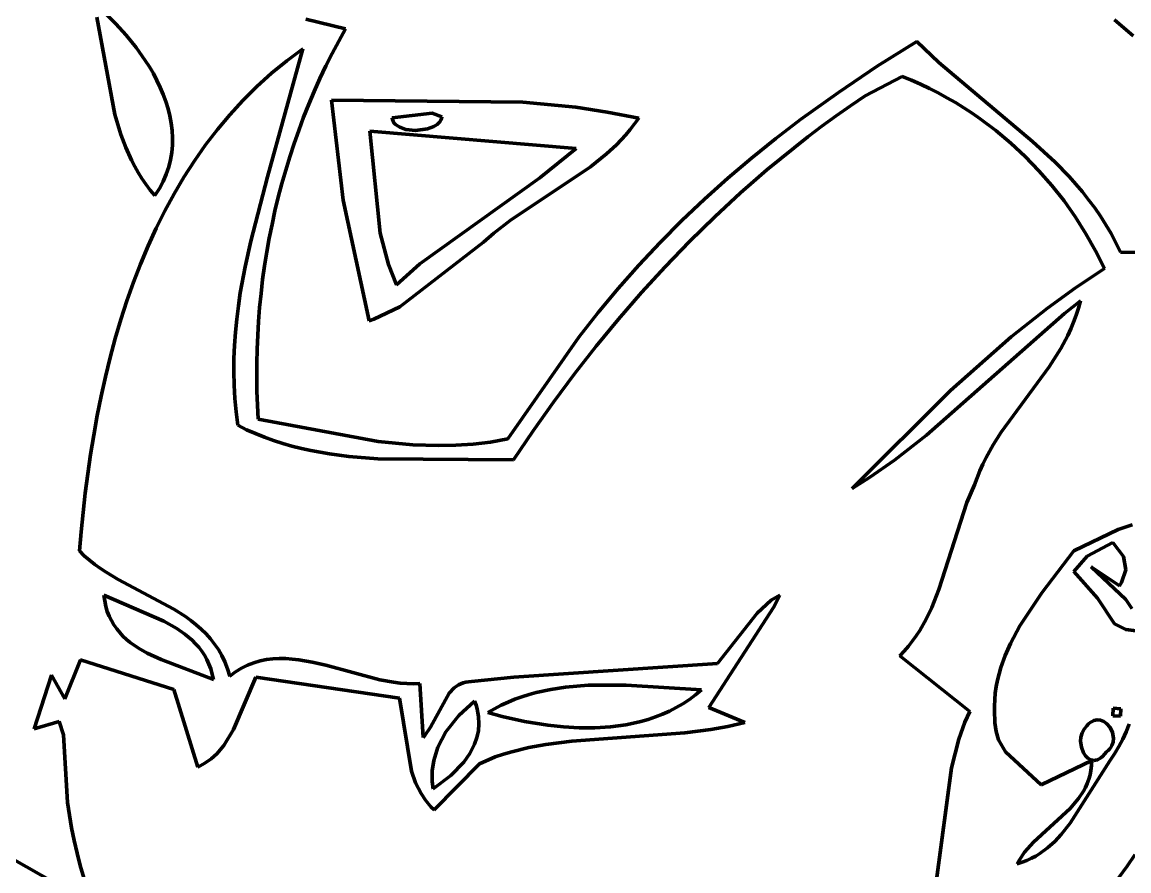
# Model space of a CAD drawing. Header units: millimetres. Extents: x 0 to 9.3, y 0 to 12.
# Drawn here: x 3.19 to 4.503, y 6.571 to 7.578 of the extents above; entities that cross this region are included whole.
import ezdxf

# ---------------------------------------------------------------- set-up
doc = ezdxf.new("R2010")
doc.units = ezdxf.units.MM
doc.layers.add('color#010101ff', color=7, linetype='CONTINUOUS', lineweight=100)
doc.layers.add('color#ffffffff', color=7, linetype='CONTINUOUS', lineweight=100)

msp = doc.modelspace()

# ---------------------------------------------------------------- linework, layer by layer
at = {"layer": 'color#010101ff'}
for p, q in [((3.3015, 7.5761), (3.2887, 7.5887)), ((3.279, 7.5841), (3.3005, 7.4687)), ((3.3139, 7.5625), (3.3015, 7.5761)), ((3.5268, 7.5818), (3.5739, 7.5702)), ((4.497, 7.5714), (4.4858, 7.5808)), ((3.3255, 7.548), (3.3139, 7.5625)), ((3.5739, 7.5702), (3.5659, 7.5556)), ((4.508, 7.5617), (4.497, 7.5714)), ((3.3363, 7.5328), (3.3255, 7.548)), ((3.4814, 7.3947), (3.5234, 7.5466)), ((3.5234, 7.5466), (3.5043, 7.5324)), ((3.5659, 7.5556), (3.5581, 7.5409)), ((4.2044, 7.5257), (4.2514, 7.5551)), ((4.2514, 7.5551), (4.2599, 7.5467)), ((4.2599, 7.5467), (4.2775, 7.5303)), ((3.5581, 7.5409), (3.5507, 7.5261)), ((3.3413, 7.525), (3.3363, 7.5328)), ((3.346, 7.517), (3.3413, 7.525)), ((3.5043, 7.5324), (3.486, 7.5174)), ((3.5507, 7.5261), (3.5436, 7.5111)), ((4.1584, 7.4948), (4.2044, 7.5257)), ((4.2775, 7.5303), (4.3887, 7.4366)), ((3.3503, 7.5089), (3.346, 7.517)), ((3.3542, 7.5007), (3.3503, 7.5089)), ((3.486, 7.5174), (3.4687, 7.5017)), ((3.5436, 7.5111), (3.5368, 7.496)), ((4.2341, 7.5135), (4.1899, 7.4906)), ((4.245, 7.5091), (4.2341, 7.5135)), ((4.2557, 7.5044), (4.245, 7.5091)), ((3.3577, 7.4924), (3.3542, 7.5007)), ((3.4687, 7.5017), (3.4522, 7.4853)), ((3.5368, 7.496), (3.5303, 7.4807)), ((4.1134, 7.4624), (4.1584, 7.4948)), ((4.2663, 7.4994), (4.2557, 7.5044)), ((4.2767, 7.4941), (4.2663, 7.4994)), ((4.287, 7.4885), (4.2767, 7.4941)), ((3.3608, 7.4839), (3.3577, 7.4924)), ((3.3635, 7.4754), (3.3608, 7.4839)), ((3.4522, 7.4853), (3.4366, 7.4683)), ((3.5303, 7.4807), (3.5242, 7.4653)), ((3.5574, 7.4854), (3.7843, 7.4831)), ((3.5709, 7.3669), (3.5574, 7.4854)), ((3.7843, 7.4831), (3.847, 7.4771)), ((4.1899, 7.4906), (4.1727, 7.4789)), ((4.2971, 7.4827), (4.287, 7.4885)), ((4.307, 7.4766), (4.2971, 7.4827)), ((3.3005, 7.4687), (3.3076, 7.4448)), ((3.3656, 7.4669), (3.3635, 7.4754)), ((3.4366, 7.4683), (3.4219, 7.4506)), ((3.6765, 7.4701), (3.6291, 7.4645)), ((3.688, 7.4656), (3.6765, 7.4701)), ((3.847, 7.4771), (3.8843, 7.4714)), ((3.8843, 7.4714), (3.9215, 7.4641)), ((4.1727, 7.4789), (4.1556, 7.4668)), ((4.3168, 7.4702), (4.307, 7.4766)), ((4.3264, 7.4635), (4.3168, 7.4702)), ((3.3672, 7.4583), (3.3656, 7.4669)), ((3.3683, 7.4496), (3.3672, 7.4583)), ((3.5242, 7.4653), (3.5184, 7.4497)), ((3.6291, 7.4645), (3.6295, 7.4624)), ((3.6295, 7.4624), (3.6302, 7.4605)), ((3.6302, 7.4605), (3.6313, 7.4588)), ((3.6313, 7.4588), (3.6326, 7.4572)), ((3.6326, 7.4572), (3.6343, 7.4558)), ((3.6343, 7.4558), (3.6382, 7.4533)), ((3.6785, 7.4543), (3.6825, 7.4568)), ((3.6825, 7.4568), (3.6856, 7.4599)), ((3.6856, 7.4599), (3.6867, 7.4617)), ((3.6867, 7.4617), (3.6875, 7.4636)), ((3.6875, 7.4636), (3.688, 7.4656)), ((3.9167, 7.4573), (3.9116, 7.4507)), ((3.9215, 7.4641), (3.9167, 7.4573)), ((4.0841, 7.4399), (4.1134, 7.4624)), ((4.1388, 7.4545), (4.1222, 7.442)), ((4.1556, 7.4668), (4.1388, 7.4545)), ((4.345, 7.4495), (4.3264, 7.4635)), ((3.3076, 7.4448), (3.3133, 7.4293)), ((3.3687, 7.441), (3.3683, 7.4496)), ((3.4219, 7.4506), (3.4079, 7.4324)), ((3.5184, 7.4497), (3.5129, 7.4341)), ((3.6026, 7.4486), (3.615, 7.3276)), ((3.8474, 7.4281), (3.6026, 7.4486)), ((3.6382, 7.4533), (3.6455, 7.4509)), ((3.6455, 7.4509), (3.6568, 7.4497)), ((3.6568, 7.4497), (3.6711, 7.4515)), ((3.6711, 7.4515), (3.6785, 7.4543)), ((3.9063, 7.4445), (3.8951, 7.4327)), ((3.9116, 7.4507), (3.9063, 7.4445)), ((4.1222, 7.442), (4.1058, 7.4291)), ((4.3628, 7.4345), (4.345, 7.4495)), ((3.3133, 7.4293), (3.3201, 7.4142)), ((3.3678, 7.4236), (3.3686, 7.4323)), ((3.3686, 7.4323), (3.3687, 7.441)), ((3.4079, 7.4324), (3.3947, 7.4136)), ((3.5129, 7.4341), (3.5077, 7.4183)), ((3.8042, 7.3934), (3.8474, 7.4281)), ((3.8951, 7.4327), (3.8832, 7.4217)), ((4.0553, 7.4167), (4.0841, 7.4399)), ((4.1058, 7.4291), (4.0896, 7.4161)), ((4.3799, 7.4186), (4.3628, 7.4345)), ((4.3887, 7.4366), (4.4152, 7.412)), ((3.3642, 7.4063), (3.3663, 7.4149)), ((3.3663, 7.4149), (3.3678, 7.4236)), ((3.5077, 7.4183), (3.5029, 7.4024)), ((3.8832, 7.4217), (3.8642, 7.4065)), ((4.0272, 7.3928), (4.0553, 7.4167)), ((4.0896, 7.4161), (4.0736, 7.4027)), ((4.3961, 7.4018), (4.3799, 7.4186)), ((3.3201, 7.4142), (3.3239, 7.4069)), ((3.3239, 7.4069), (3.328, 7.3997)), ((3.3613, 7.3977), (3.3642, 7.4063)), ((3.3947, 7.4136), (3.3823, 7.3943)), ((3.5029, 7.4024), (3.4983, 7.3865)), ((3.8642, 7.4065), (3.769, 7.3428)), ((4.0736, 7.4027), (4.0578, 7.3892)), ((4.4115, 7.3842), (4.3961, 7.4018)), ((4.4152, 7.412), (4.4319, 7.3948)), ((3.328, 7.3997), (3.3324, 7.3926)), ((3.3324, 7.3926), (3.3372, 7.3857)), ((3.3531, 7.3807), (3.3576, 7.3892)), ((3.3576, 7.3892), (3.3613, 7.3977)), ((3.3823, 7.3943), (3.3706, 7.3745)), ((3.4614, 7.3183), (3.4814, 7.3947)), ((3.6621, 7.2912), (3.8042, 7.3934)), ((3.9997, 7.3681), (4.0272, 7.3928)), ((4.0578, 7.3892), (4.0422, 7.3754)), ((4.4319, 7.3948), (4.4399, 7.3859)), ((3.3372, 7.3857), (3.3423, 7.3789)), ((3.3423, 7.3789), (3.3478, 7.3723)), ((3.3478, 7.3723), (3.3531, 7.3807)), ((3.4983, 7.3865), (3.4941, 7.3704)), ((4.4259, 7.3659), (4.4115, 7.3842)), ((4.4399, 7.3859), (4.4477, 7.3768)), ((4.4477, 7.3768), (4.4551, 7.3674)), ((3.3706, 7.3745), (3.3596, 7.3543)), ((3.4941, 7.3704), (3.4902, 7.3543)), ((3.6019, 7.2236), (3.5709, 7.3669)), ((3.9728, 7.3427), (3.9997, 7.3681)), ((4.0422, 7.3754), (4.0117, 7.3471)), ((4.4394, 7.3468), (4.4259, 7.3659)), ((4.4551, 7.3674), (4.4623, 7.3578)), ((3.3596, 7.3543), (3.3493, 7.3336)), ((3.4902, 7.3543), (3.4867, 7.3381)), ((4.4623, 7.3578), (4.4691, 7.3479)), ((3.4867, 7.3381), (3.4834, 7.3218)), ((3.769, 7.3428), (3.7496, 7.3279)), ((3.9468, 7.3166), (3.9728, 7.3427)), ((4.0117, 7.3471), (3.9819, 7.3179)), ((4.4519, 7.327), (4.4394, 7.3468)), ((4.4691, 7.3479), (4.4756, 7.3377)), ((4.4756, 7.3377), (4.4817, 7.3272)), ((3.3493, 7.3336), (3.3397, 7.3125)), ((3.615, 7.3276), (3.625, 7.2906)), ((3.7496, 7.3279), (3.7373, 7.3171)), ((4.4634, 7.3067), (4.4519, 7.327)), ((4.4817, 7.3272), (4.4874, 7.3163)), ((3.3397, 7.3125), (3.3307, 7.2911)), ((3.4547, 7.2876), (3.4614, 7.3183)), ((3.4834, 7.3218), (3.4805, 7.3055)), ((3.7373, 7.3171), (3.6384, 7.2402)), ((3.9215, 7.2897), (3.9468, 7.3166)), ((3.9819, 7.3179), (3.953, 7.2879)), ((4.4874, 7.3163), (4.4927, 7.3051)), ((3.4805, 7.3055), (3.4779, 7.2891)), ((4.4739, 7.2857), (4.4634, 7.3067)), ((4.4927, 7.3051), (4.5438, 7.3045)), ((3.3307, 7.2911), (3.3224, 7.2694)), ((3.4491, 7.2568), (3.4547, 7.2876)), ((3.4779, 7.2891), (3.4756, 7.2726)), ((3.625, 7.2906), (3.6345, 7.2666)), ((3.6345, 7.2666), (3.6621, 7.2912)), ((3.897, 7.2621), (3.9215, 7.2897)), ((3.953, 7.2879), (3.9249, 7.2572)), ((4.4395, 7.263), (4.4739, 7.2857)), ((3.4756, 7.2726), (3.4737, 7.2561)), ((3.3224, 7.2694), (3.3147, 7.2474)), ((3.8733, 7.2337), (3.897, 7.2621)), ((4.4062, 7.2389), (4.4395, 7.263)), ((3.3147, 7.2474), (3.3075, 7.2251)), ((3.4468, 7.2413), (3.4491, 7.2568)), ((3.4737, 7.2561), (3.472, 7.2396)), ((3.9249, 7.2572), (3.8976, 7.2257)), ((4.4453, 7.2474), (4.4265, 7.2323)), ((4.4431, 7.2388), (4.4453, 7.2474)), ((3.4449, 7.2257), (3.4468, 7.2413)), ((3.472, 7.2396), (3.4707, 7.223)), ((3.6384, 7.2402), (3.6073, 7.2256)), ((3.8505, 7.2045), (3.8733, 7.2337)), ((4.4265, 7.2323), (4.263, 7.0882)), ((4.3632, 7.2048), (4.4062, 7.2389)), ((4.4404, 7.2304), (4.4431, 7.2388)), ((3.3075, 7.2251), (3.3009, 7.2027)), ((3.4434, 7.2102), (3.4449, 7.2257)), ((3.4707, 7.223), (3.4697, 7.2065)), ((3.6073, 7.2256), (3.6019, 7.2236)), ((3.8976, 7.2257), (3.8711, 7.1935)), ((4.4339, 7.2141), (4.4373, 7.2222)), ((4.4373, 7.2222), (4.4404, 7.2304)), ((3.4423, 7.1946), (3.4434, 7.2102)), ((3.4697, 7.2065), (3.469, 7.1899)), ((4.4221, 7.191), (4.4303, 7.2063)), ((4.4303, 7.2063), (4.4339, 7.2141)), ((3.3009, 7.2027), (3.2948, 7.18)), ((3.4416, 7.1789), (3.4423, 7.1946)), ((3.7663, 7.0835), (3.8505, 7.2045)), ((3.8711, 7.1935), (3.8454, 7.1607)), ((4.2912, 7.141), (4.3632, 7.2048)), ((3.2948, 7.18), (3.2892, 7.1572)), ((3.4414, 7.1632), (3.4416, 7.1789)), ((3.469, 7.1899), (3.4687, 7.1733)), ((4.4081, 7.169), (4.4221, 7.191)), ((3.4687, 7.1733), (3.4686, 7.1567)), ((4.3514, 7.0914), (4.4081, 7.169)), ((3.2892, 7.1572), (3.2841, 7.1343)), ((3.4418, 7.1474), (3.4414, 7.1632)), ((3.4686, 7.1567), (3.4689, 7.1401)), ((3.8454, 7.1607), (3.8204, 7.1273)), ((3.4426, 7.1316), (3.4418, 7.1474)), ((3.4689, 7.1401), (3.4695, 7.1235)), ((4.1746, 7.0246), (4.2912, 7.141)), ((3.2841, 7.1343), (3.2795, 7.1112)), ((3.4441, 7.1157), (3.4426, 7.1316)), ((3.8204, 7.1273), (3.7963, 7.0933)), ((3.4461, 7.0997), (3.4441, 7.1157)), ((3.4695, 7.1235), (3.4704, 7.1069)), ((3.2795, 7.1112), (3.2754, 7.0882)), ((3.4704, 7.1069), (3.6124, 7.0804)), ((3.2754, 7.0882), (3.2716, 7.0651)), ((3.4566, 7.0945), (3.4461, 7.0997)), ((3.4672, 7.0898), (3.4566, 7.0945)), ((3.4778, 7.0855), (3.4672, 7.0898)), ((3.7963, 7.0933), (3.7729, 7.0589)), ((4.263, 7.0882), (4.2249, 7.0584)), ((4.342, 7.0767), (4.3514, 7.0914)), ((3.4886, 7.0816), (3.4778, 7.0855)), ((3.4995, 7.0781), (3.4886, 7.0816)), ((3.5104, 7.0749), (3.4995, 7.0781)), ((3.5215, 7.0721), (3.5104, 7.0749)), ((3.6124, 7.0804), (3.6535, 7.0767)), ((3.6535, 7.0767), (3.6843, 7.0757)), ((3.6843, 7.0757), (3.7048, 7.0761)), ((3.7048, 7.0761), (3.7253, 7.0775)), ((3.7253, 7.0775), (3.7458, 7.0799)), ((3.7458, 7.0799), (3.7663, 7.0835)), ((4.3335, 7.0615), (4.342, 7.0767)), ((3.2716, 7.0651), (3.2682, 7.042)), ((3.5326, 7.0697), (3.5215, 7.0721)), ((3.555, 7.0657), (3.5326, 7.0697)), ((3.5777, 7.0628), (3.555, 7.0657)), ((3.612, 7.0601), (3.5777, 7.0628)), ((4.3296, 7.0537), (4.3335, 7.0615)), ((3.7729, 7.0589), (3.612, 7.0601)), ((4.2249, 7.0584), (4.1952, 7.0376)), ((4.326, 7.0457), (4.3296, 7.0537)), ((3.2682, 7.042), (3.2653, 7.019)), ((4.1952, 7.0376), (4.1746, 7.0246)), ((4.3198, 7.0292), (4.3227, 7.0375)), ((4.3227, 7.0375), (4.326, 7.0457)), ((4.3108, 7.008), (4.3198, 7.0292)), ((3.2653, 7.019), (3.2626, 6.9961)), ((3.2626, 6.9961), (3.2603, 6.9732)), ((4.2775, 6.9048), (4.3108, 7.008)), ((3.2603, 6.9732), (3.2583, 6.9506)), ((4.4899, 6.9761), (4.4376, 6.9507)), ((4.5068, 6.9816), (4.4899, 6.9761)), ((4.4533, 6.9446), (4.4839, 6.9606)), ((4.4839, 6.9606), (4.4965, 6.9442)), ((3.2583, 6.9506), (3.2641, 6.9449)), ((3.2641, 6.9449), (3.2702, 6.9396)), ((4.4376, 6.9507), (4.3997, 6.9011)), ((4.4377, 6.9263), (4.4533, 6.9446)), ((4.4965, 6.9442), (4.4992, 6.9281)), ((3.2702, 6.9396), (3.2766, 6.9346)), ((3.2766, 6.9346), (3.2832, 6.9298)), ((3.2832, 6.9298), (3.2901, 6.9253)), ((4.4916, 6.9093), (4.4581, 6.9316)), ((4.4581, 6.9316), (4.4992, 6.8932)), ((3.2901, 6.9253), (3.3042, 6.9168)), ((3.3042, 6.9168), (3.3703, 6.8814)), ((4.4656, 6.8945), (4.4377, 6.9263)), ((4.4992, 6.9281), (4.4941, 6.9131)), ((4.269, 6.8834), (4.2775, 6.9048)), ((4.4941, 6.9131), (4.4916, 6.9093)), ((3.2873, 6.8981), (3.2883, 6.8913)), ((3.3585, 6.8673), (3.2873, 6.8981)), ((3.2883, 6.8913), (3.2896, 6.8849)), ((4.062, 6.8769), (4.0788, 6.8921)), ((4.0788, 6.8921), (4.0887, 6.8983)), ((4.0887, 6.8983), (4.0814, 6.8836)), ((4.3997, 6.9011), (4.3734, 6.8616)), ((4.4859, 6.8641), (4.4656, 6.8945)), ((4.4992, 6.8932), (4.5063, 6.8825)), ((3.2896, 6.8849), (3.2914, 6.8789)), ((3.2914, 6.8789), (3.2937, 6.8733)), ((3.3703, 6.8814), (3.384, 6.8727)), ((4.0814, 6.8836), (4.0046, 6.765)), ((4.0149, 6.8172), (4.062, 6.8769)), ((4.2623, 6.8697), (4.269, 6.8834)), ((3.2937, 6.8733), (3.2962, 6.8679)), ((3.2962, 6.8679), (3.2992, 6.8629)), ((3.3739, 6.8586), (3.3585, 6.8673)), ((3.384, 6.8727), (3.3906, 6.868)), ((3.3906, 6.868), (3.3968, 6.8631)), ((4.2548, 6.8564), (4.2623, 6.8697)), ((4.4993, 6.8574), (4.4859, 6.8641)), ((3.2992, 6.8629), (3.3025, 6.8582)), ((3.3025, 6.8582), (3.3061, 6.8538)), ((3.3061, 6.8538), (3.31, 6.8496)), ((3.3834, 6.852), (3.3739, 6.8586)), ((3.3921, 6.8446), (3.3834, 6.852)), ((3.3968, 6.8631), (3.4028, 6.8579)), ((3.4028, 6.8579), (3.4085, 6.8523)), ((3.4085, 6.8523), (3.4138, 6.8465)), ((4.2507, 6.85), (4.2548, 6.8564)), ((4.3734, 6.8616), (4.3624, 6.8409)), ((4.5114, 6.8558), (4.4993, 6.8574)), ((3.31, 6.8496), (3.3142, 6.8457)), ((3.3142, 6.8457), (3.3187, 6.8421)), ((3.3187, 6.8421), (3.3283, 6.8354)), ((3.3961, 6.8405), (3.3921, 6.8446)), ((3.3998, 6.8363), (3.3961, 6.8405)), ((3.4138, 6.8465), (3.4187, 6.8402)), ((3.4187, 6.8402), (3.4232, 6.8336)), ((4.2364, 6.8317), (4.2415, 6.8377)), ((4.2415, 6.8377), (4.2462, 6.8438)), ((4.2462, 6.8438), (4.2507, 6.85)), ((4.3624, 6.8409), (4.3562, 6.8267)), ((3.3283, 6.8354), (3.3386, 6.8295)), ((3.3386, 6.8295), (3.3551, 6.8218)), ((3.4033, 6.8317), (3.3998, 6.8363)), ((3.4065, 6.8269), (3.4033, 6.8317)), ((3.4094, 6.8218), (3.4065, 6.8269)), ((3.4232, 6.8336), (3.4273, 6.8265)), ((3.4273, 6.8265), (3.4309, 6.8189)), ((4.231, 6.826), (4.2364, 6.8317)), ((4.3142, 6.7603), (4.231, 6.826)), ((4.3562, 6.8267), (4.351, 6.8122)), ((3.2596, 6.8215), (3.241, 6.7753)), ((3.3701, 6.7863), (3.2596, 6.8215)), ((3.3551, 6.8218), (3.4174, 6.7981)), ((3.4119, 6.8164), (3.4094, 6.8218)), ((3.4141, 6.8106), (3.4119, 6.8164)), ((3.4309, 6.8189), (3.4339, 6.8108)), ((3.4435, 6.8073), (3.4506, 6.8116)), ((3.4506, 6.8116), (3.4578, 6.8152)), ((3.4578, 6.8152), (3.4651, 6.818)), ((3.4651, 6.818), (3.4725, 6.8201)), ((3.4725, 6.8201), (3.48, 6.8217)), ((3.48, 6.8217), (3.4876, 6.8226)), ((3.4876, 6.8226), (3.4952, 6.823)), ((3.4952, 6.823), (3.503, 6.8229)), ((3.503, 6.8229), (3.5108, 6.8224)), ((3.5108, 6.8224), (3.5186, 6.8215)), ((3.5186, 6.8215), (3.5344, 6.8188)), ((3.5344, 6.8188), (3.5504, 6.815)), ((3.5504, 6.815), (3.6147, 6.7978)), ((3.7734, 6.801), (4.0149, 6.8172)), ((4.351, 6.8122), (4.3489, 6.8048)), ((3.2251, 6.8032), (3.2046, 6.7397)), ((3.241, 6.7753), (3.2251, 6.8032)), ((3.4159, 6.8045), (3.4141, 6.8106)), ((3.4174, 6.7981), (3.4159, 6.8045)), ((3.4339, 6.8108), (3.4365, 6.8022)), ((3.4365, 6.8022), (3.4435, 6.8073)), ((3.4674, 6.8008), (3.4412, 6.7386)), ((3.638, 6.776), (3.4674, 6.8008)), ((3.7233, 6.7956), (3.7734, 6.801)), ((4.3489, 6.8048), (4.347, 6.7973)), ((3.3988, 6.6941), (3.3701, 6.7863)), ((3.6147, 6.7978), (3.6307, 6.7948)), ((3.6307, 6.7948), (3.6386, 6.7938)), ((3.6386, 6.7938), (3.6465, 6.7932)), ((3.6465, 6.7932), (3.6543, 6.793)), ((3.6543, 6.793), (3.662, 6.7932)), ((3.662, 6.7932), (3.6659, 6.7292)), ((3.6966, 6.7818), (3.7029, 6.7882)), ((3.7029, 6.7882), (3.7078, 6.7916)), ((3.7078, 6.7916), (3.7134, 6.794)), ((3.7134, 6.794), (3.7165, 6.7948)), ((3.7165, 6.7948), (3.7198, 6.7953)), ((3.7198, 6.7953), (3.7233, 6.7956)), ((3.8174, 6.7863), (3.8001, 6.7825)), ((3.8349, 6.7889), (3.8174, 6.7863)), ((3.8617, 6.7912), (3.8349, 6.7889)), ((3.9068, 6.7914), (3.8617, 6.7912)), ((3.9961, 6.7858), (3.9068, 6.7914)), ((3.989, 6.7798), (3.9961, 6.7858)), ((4.3456, 6.7897), (4.3444, 6.782)), ((4.347, 6.7973), (4.3456, 6.7897)), ((3.652, 6.6892), (3.638, 6.776)), ((3.6748, 6.7417), (3.6966, 6.7818)), ((3.7269, 6.7723), (3.7082, 6.7554)), ((3.7286, 6.7677), (3.7269, 6.7723)), ((3.7748, 6.7746), (3.7666, 6.7712)), ((3.7831, 6.7775), (3.7748, 6.7746)), ((3.7916, 6.7802), (3.7831, 6.7775)), ((3.8001, 6.7825), (3.7916, 6.7802)), ((3.9739, 6.7693), (3.9816, 6.7743)), ((3.9816, 6.7743), (3.989, 6.7798)), ((4.3437, 6.7742), (4.3433, 6.7663)), ((4.3444, 6.782), (4.3437, 6.7742)), ((3.7299, 6.7631), (3.7286, 6.7677)), ((3.7309, 6.7586), (3.7299, 6.7631)), ((3.7505, 6.7634), (3.7427, 6.7589)), ((3.7427, 6.7589), (3.7597, 6.7543)), ((3.7585, 6.7675), (3.7505, 6.7634)), ((3.7666, 6.7712), (3.7585, 6.7675)), ((3.9498, 6.7569), (3.9581, 6.7606)), ((3.9581, 6.7606), (3.9661, 6.7647)), ((3.9661, 6.7647), (3.9739, 6.7693)), ((4.0046, 6.765), (4.0475, 6.7471)), ((4.3083, 6.7473), (4.3142, 6.7603)), ((4.3433, 6.7663), (4.3434, 6.7583)), ((4.4837, 6.7549), (4.4842, 6.7639)), ((4.4842, 6.7639), (4.4932, 6.7634)), ((4.4932, 6.7634), (4.4927, 6.7544)), ((3.2046, 6.7397), (3.2345, 6.7481)), ((3.2345, 6.7481), (3.2396, 6.7323)), ((3.7082, 6.7554), (3.6928, 6.7358)), ((3.7316, 6.7542), (3.7309, 6.7586)), ((3.7321, 6.7455), (3.7316, 6.7542)), ((3.7597, 6.7543), (3.7863, 6.7483)), ((3.7863, 6.7483), (3.8137, 6.7438)), ((3.9063, 6.7444), (3.9153, 6.7462)), ((3.9153, 6.7462), (3.9241, 6.7483)), ((3.9241, 6.7483), (3.9328, 6.7507)), ((3.9328, 6.7507), (3.9414, 6.7536)), ((3.9414, 6.7536), (3.9498, 6.7569)), ((4.0475, 6.7471), (4.0274, 6.7424)), ((4.3011, 6.7274), (4.3083, 6.7473)), ((4.3434, 6.7583), (4.3439, 6.7502)), ((4.3439, 6.7502), (4.3439, 6.7466)), ((4.3439, 6.7466), (4.3453, 6.7362)), ((4.455, 6.7453), (4.457, 6.747)), ((4.457, 6.747), (4.4591, 6.7483)), ((4.4591, 6.7483), (4.4611, 6.7493)), ((4.4611, 6.7493), (4.4632, 6.7499)), ((4.4632, 6.7499), (4.4652, 6.7502)), ((4.4652, 6.7502), (4.4692, 6.7498)), ((4.4692, 6.7498), (4.4729, 6.7484)), ((4.4729, 6.7484), (4.4763, 6.746)), ((4.4763, 6.746), (4.4805, 6.7411)), ((4.4927, 6.7544), (4.4837, 6.7549)), ((3.4412, 6.7386), (3.4296, 6.7199)), ((3.6678, 6.7315), (3.6748, 6.7417)), ((3.6928, 6.7358), (3.6833, 6.7176)), ((3.7297, 6.7291), (3.7314, 6.7372)), ((3.7314, 6.7372), (3.7321, 6.7455)), ((3.8137, 6.7438), (3.8323, 6.7418)), ((3.8323, 6.7418), (3.851, 6.7407)), ((3.9763, 6.7347), (3.8421, 6.7251)), ((3.851, 6.7407), (3.8696, 6.7408)), ((3.8696, 6.7408), (3.8881, 6.7419)), ((3.8881, 6.7419), (3.8972, 6.743)), ((3.8972, 6.743), (3.9063, 6.7444)), ((4.007, 6.7387), (3.9763, 6.7347)), ((4.0274, 6.7424), (4.007, 6.7387)), ((4.3453, 6.7362), (4.3483, 6.7266)), ((4.446, 6.7298), (4.4473, 6.7346)), ((4.4473, 6.7346), (4.4497, 6.7391)), ((4.4497, 6.7391), (4.4512, 6.7412)), ((4.4512, 6.7412), (4.453, 6.7431)), ((4.453, 6.7431), (4.455, 6.7453)), ((4.4805, 6.7411), (4.4833, 6.735)), ((4.4833, 6.735), (4.4844, 6.7283)), ((4.4956, 6.7271), (4.4996, 6.7359)), ((4.4996, 6.7359), (4.5032, 6.7449)), ((3.2396, 6.7323), (3.2442, 6.6522)), ((3.4296, 6.7199), (3.4211, 6.7099)), ((3.6659, 6.7292), (3.6678, 6.7315)), ((3.7213, 6.7102), (3.727, 6.7213)), ((3.727, 6.7213), (3.7297, 6.7291)), ((3.8115, 6.721), (3.7912, 6.7173)), ((3.8421, 6.7251), (3.8115, 6.721)), ((4.2925, 6.6933), (4.3011, 6.7274)), ((4.3483, 6.7266), (4.3563, 6.7121)), ((4.4456, 6.7249), (4.446, 6.7298)), ((4.4465, 6.7176), (4.4456, 6.7249)), ((4.4826, 6.7196), (4.4814, 6.7175)), ((4.484, 6.7239), (4.4826, 6.7196)), ((4.4844, 6.7283), (4.484, 6.7239)), ((4.491, 6.7184), (4.4956, 6.7271)), ((3.4211, 6.7099), (3.4145, 6.704)), ((3.6833, 6.7176), (3.6785, 6.7019)), ((3.714, 6.6998), (3.7213, 6.7102)), ((3.7513, 6.7063), (3.7327, 6.698)), ((3.7612, 6.7095), (3.7513, 6.7063)), ((3.7711, 6.7124), (3.7612, 6.7095)), ((3.7912, 6.7173), (3.7711, 6.7124)), ((4.3563, 6.7121), (4.3987, 6.673)), ((4.449, 6.711), (4.4465, 6.7176)), ((4.4514, 6.7074), (4.449, 6.711)), ((4.4543, 6.7046), (4.4514, 6.7074)), ((4.4718, 6.707), (4.4696, 6.7052)), ((4.474, 6.7093), (4.4718, 6.707)), ((4.4762, 6.7121), (4.474, 6.7093)), ((4.4783, 6.7137), (4.4762, 6.7121)), ((4.48, 6.7156), (4.4783, 6.7137)), ((4.4814, 6.7175), (4.48, 6.7156)), ((4.4801, 6.7015), (4.4859, 6.7099)), ((4.4859, 6.7099), (4.491, 6.7184)), ((3.4071, 6.6987), (3.3988, 6.6941)), ((3.4145, 6.704), (3.4071, 6.6987)), ((3.6785, 6.7019), (3.6767, 6.6896)), ((3.7327, 6.698), (3.6788, 6.6433)), ((3.6989, 6.6841), (3.714, 6.6998)), ((4.2748, 6.5603), (4.2925, 6.6933)), ((4.3987, 6.673), (4.4587, 6.7018)), ((4.4333, 6.6276), (4.4801, 6.7015)), ((4.4577, 6.7027), (4.4543, 6.7046)), ((4.4595, 6.7023), (4.4577, 6.7027)), ((4.4585, 6.6959), (4.4578, 6.6902)), ((4.4587, 6.7018), (4.4585, 6.6959)), ((4.4614, 6.7021), (4.4595, 6.7023)), ((4.4634, 6.7023), (4.4614, 6.7021)), ((4.4654, 6.7029), (4.4634, 6.7023)), ((4.4675, 6.7038), (4.4654, 6.7029)), ((4.4696, 6.7052), (4.4675, 6.7038)), ((3.6569, 6.6756), (3.652, 6.6892)), ((3.6767, 6.6896), (3.6767, 6.6769)), ((3.6778, 6.6682), (3.6989, 6.6841)), ((4.4567, 6.6849), (4.4553, 6.6797)), ((4.4578, 6.6902), (4.4567, 6.6849)), ((3.6635, 6.6628), (3.6569, 6.6756)), ((3.6767, 6.6769), (3.6778, 6.6682)), ((4.4513, 6.6701), (4.4489, 6.6656)), ((4.4535, 6.6748), (4.4513, 6.6701)), ((4.4553, 6.6797), (4.4535, 6.6748)), ((3.6689, 6.6547), (3.6635, 6.6628)), ((3.6752, 6.647), (3.6689, 6.6547)), ((4.4432, 6.657), (4.4331, 6.6452)), ((4.4489, 6.6656), (4.4432, 6.657)), ((3.2442, 6.6522), (3.2464, 6.637)), ((3.6788, 6.6433), (3.6752, 6.647)), ((4.4331, 6.6452), (4.3896, 6.6051)), ((3.2464, 6.637), (3.249, 6.6219)), ((4.4226, 6.6141), (4.4333, 6.6276)), ((3.249, 6.6219), (3.2521, 6.6069)), ((3.2521, 6.6069), (3.2556, 6.5921)), ((4.3896, 6.6051), (4.3791, 6.593)), ((4.4064, 6.5982), (4.4148, 6.6058)), ((4.4148, 6.6058), (4.4226, 6.6141)), ((3.2556, 6.5921), (3.2594, 6.5774)), ((4.3791, 6.593), (4.3732, 6.5842)), ((4.3873, 6.5859), (4.3923, 6.5886)), ((4.3923, 6.5886), (4.3972, 6.5915)), ((4.3972, 6.5915), (4.4064, 6.5982)), ((4.51, 6.59), (4.5007, 6.5764)), ((3.2332, 6.5545), (3.1754, 6.5873)), ((3.2594, 6.5774), (3.2636, 6.5628)), ((4.3732, 6.5842), (4.3705, 6.5795)), ((4.3705, 6.5795), (4.3764, 6.5813)), ((4.3764, 6.5813), (4.3819, 6.5835)), ((4.3819, 6.5835), (4.3873, 6.5859)), ((4.5007, 6.5764), (4.4909, 6.5632))]:
    msp.add_line(p, q, dxfattribs=at)
at = {"layer": 'color#ffffffff'}
for p, q in [((3.2887, 7.5887), (3.3015, 7.5761)), ((3.3005, 7.4687), (3.279, 7.5841)), ((3.3015, 7.5761), (3.3139, 7.5625)), ((3.5739, 7.5702), (3.5268, 7.5818)), ((4.4858, 7.5808), (4.497, 7.5714)), ((3.3139, 7.5625), (3.3255, 7.548)), ((3.5659, 7.5556), (3.5739, 7.5702)), ((4.497, 7.5714), (4.508, 7.5617)), ((3.3255, 7.548), (3.3363, 7.5328)), ((3.5234, 7.5466), (3.4814, 7.3947)), ((3.5043, 7.5324), (3.5234, 7.5466)), ((3.5581, 7.5409), (3.5659, 7.5556)), ((4.2514, 7.5551), (4.2044, 7.5257)), ((4.2599, 7.5467), (4.2514, 7.5551)), ((4.2775, 7.5303), (4.2599, 7.5467)), ((3.5507, 7.5261), (3.5581, 7.5409)), ((3.3363, 7.5328), (3.3413, 7.525)), ((3.3413, 7.525), (3.346, 7.517)), ((3.486, 7.5174), (3.5043, 7.5324)), ((3.5436, 7.5111), (3.5507, 7.5261)), ((4.2044, 7.5257), (4.1584, 7.4948)), ((4.3887, 7.4366), (4.2775, 7.5303)), ((3.346, 7.517), (3.3503, 7.5089)), ((3.3503, 7.5089), (3.3542, 7.5007)), ((3.4687, 7.5017), (3.486, 7.5174)), ((3.5368, 7.496), (3.5436, 7.5111)), ((4.1899, 7.4906), (4.2341, 7.5135)), ((4.2341, 7.5135), (4.245, 7.5091)), ((4.245, 7.5091), (4.2557, 7.5044)), ((3.3542, 7.5007), (3.3577, 7.4924)), ((3.4522, 7.4853), (3.4687, 7.5017)), ((3.5303, 7.4807), (3.5368, 7.496)), ((4.1584, 7.4948), (4.1134, 7.4624)), ((4.2557, 7.5044), (4.2663, 7.4994)), ((4.2663, 7.4994), (4.2767, 7.4941)), ((4.2767, 7.4941), (4.287, 7.4885)), ((3.3577, 7.4924), (3.3608, 7.4839)), ((3.3608, 7.4839), (3.3635, 7.4754)), ((3.4366, 7.4683), (3.4522, 7.4853)), ((3.5242, 7.4653), (3.5303, 7.4807)), ((3.5574, 7.4854), (3.5709, 7.3669)), ((3.7843, 7.4831), (3.5574, 7.4854)), ((3.847, 7.4771), (3.7843, 7.4831)), ((4.1727, 7.4789), (4.1899, 7.4906)), ((4.287, 7.4885), (4.2971, 7.4827)), ((4.2971, 7.4827), (4.307, 7.4766)), ((3.3076, 7.4448), (3.3005, 7.4687)), ((3.3635, 7.4754), (3.3656, 7.4669)), ((3.4219, 7.4506), (3.4366, 7.4683)), ((3.6291, 7.4645), (3.6765, 7.4701)), ((3.6765, 7.4701), (3.688, 7.4656)), ((3.8843, 7.4714), (3.847, 7.4771)), ((3.9215, 7.4641), (3.8843, 7.4714)), ((4.1556, 7.4668), (4.1727, 7.4789)), ((4.307, 7.4766), (4.3168, 7.4702)), ((4.3168, 7.4702), (4.3264, 7.4635)), ((3.3656, 7.4669), (3.3672, 7.4583)), ((3.3672, 7.4583), (3.3683, 7.4496)), ((3.5184, 7.4497), (3.5242, 7.4653)), ((3.6295, 7.4624), (3.6291, 7.4645)), ((3.6302, 7.4605), (3.6295, 7.4624)), ((3.6313, 7.4588), (3.6302, 7.4605)), ((3.6326, 7.4572), (3.6313, 7.4588)), ((3.6343, 7.4558), (3.6326, 7.4572)), ((3.6382, 7.4533), (3.6343, 7.4558)), ((3.6825, 7.4568), (3.6785, 7.4543)), ((3.6856, 7.4599), (3.6825, 7.4568)), ((3.6867, 7.4617), (3.6856, 7.4599)), ((3.6875, 7.4636), (3.6867, 7.4617)), ((3.688, 7.4656), (3.6875, 7.4636)), ((3.9116, 7.4507), (3.9167, 7.4573)), ((3.9167, 7.4573), (3.9215, 7.4641)), ((4.1134, 7.4624), (4.0841, 7.4399)), ((4.1222, 7.442), (4.1388, 7.4545)), ((4.1388, 7.4545), (4.1556, 7.4668)), ((4.3264, 7.4635), (4.345, 7.4495)), ((3.3133, 7.4293), (3.3076, 7.4448)), ((3.3683, 7.4496), (3.3687, 7.441)), ((3.4079, 7.4324), (3.4219, 7.4506)), ((3.5129, 7.4341), (3.5184, 7.4497)), ((3.6026, 7.4486), (3.8474, 7.4281)), ((3.615, 7.3276), (3.6026, 7.4486)), ((3.6455, 7.4509), (3.6382, 7.4533)), ((3.6568, 7.4497), (3.6455, 7.4509)), ((3.6711, 7.4515), (3.6568, 7.4497)), ((3.6785, 7.4543), (3.6711, 7.4515)), ((3.8951, 7.4327), (3.9063, 7.4445)), ((3.9063, 7.4445), (3.9116, 7.4507)), ((4.1058, 7.4291), (4.1222, 7.442)), ((4.345, 7.4495), (4.3628, 7.4345)), ((3.3201, 7.4142), (3.3133, 7.4293)), ((3.3686, 7.4323), (3.3678, 7.4236)), ((3.3687, 7.441), (3.3686, 7.4323)), ((3.3947, 7.4136), (3.4079, 7.4324)), ((3.5077, 7.4183), (3.5129, 7.4341)), ((3.8474, 7.4281), (3.8042, 7.3934)), ((3.8832, 7.4217), (3.8951, 7.4327)), ((4.0841, 7.4399), (4.0553, 7.4167)), ((4.0896, 7.4161), (4.1058, 7.4291)), ((4.3628, 7.4345), (4.3799, 7.4186)), ((4.4152, 7.412), (4.3887, 7.4366)), ((3.3663, 7.4149), (3.3642, 7.4063)), ((3.3678, 7.4236), (3.3663, 7.4149)), ((3.5029, 7.4024), (3.5077, 7.4183)), ((3.8642, 7.4065), (3.8832, 7.4217)), ((4.0553, 7.4167), (4.0272, 7.3928)), ((4.0736, 7.4027), (4.0896, 7.4161)), ((4.3799, 7.4186), (4.3961, 7.4018)), ((3.3239, 7.4069), (3.3201, 7.4142)), ((3.328, 7.3997), (3.3239, 7.4069)), ((3.3642, 7.4063), (3.3613, 7.3977)), ((3.3823, 7.3943), (3.3947, 7.4136)), ((3.4983, 7.3865), (3.5029, 7.4024)), ((3.769, 7.3428), (3.8642, 7.4065)), ((4.0578, 7.3892), (4.0736, 7.4027)), ((4.3961, 7.4018), (4.4115, 7.3842)), ((4.4319, 7.3948), (4.4152, 7.412)), ((3.3324, 7.3926), (3.328, 7.3997)), ((3.3372, 7.3857), (3.3324, 7.3926)), ((3.3576, 7.3892), (3.3531, 7.3807)), ((3.3613, 7.3977), (3.3576, 7.3892)), ((3.3706, 7.3745), (3.3823, 7.3943)), ((3.4814, 7.3947), (3.4614, 7.3183)), ((3.8042, 7.3934), (3.6621, 7.2912)), ((4.0272, 7.3928), (3.9997, 7.3681)), ((4.0422, 7.3754), (4.0578, 7.3892)), ((4.4399, 7.3859), (4.4319, 7.3948)), ((3.3423, 7.3789), (3.3372, 7.3857)), ((3.3478, 7.3723), (3.3423, 7.3789)), ((3.3531, 7.3807), (3.3478, 7.3723)), ((3.4941, 7.3704), (3.4983, 7.3865)), ((4.4115, 7.3842), (4.4259, 7.3659)), ((4.4477, 7.3768), (4.4399, 7.3859)), ((4.4551, 7.3674), (4.4477, 7.3768)), ((3.3596, 7.3543), (3.3706, 7.3745)), ((3.4902, 7.3543), (3.4941, 7.3704)), ((3.5709, 7.3669), (3.6019, 7.2236)), ((3.9997, 7.3681), (3.9728, 7.3427)), ((4.0117, 7.3471), (4.0422, 7.3754)), ((4.4259, 7.3659), (4.4394, 7.3468)), ((4.4623, 7.3578), (4.4551, 7.3674)), ((3.3493, 7.3336), (3.3596, 7.3543)), ((3.4867, 7.3381), (3.4902, 7.3543)), ((4.4691, 7.3479), (4.4623, 7.3578)), ((3.4834, 7.3218), (3.4867, 7.3381)), ((3.7496, 7.3279), (3.769, 7.3428)), ((3.9728, 7.3427), (3.9468, 7.3166)), ((3.9819, 7.3179), (4.0117, 7.3471)), ((4.4394, 7.3468), (4.4519, 7.327)), ((4.4756, 7.3377), (4.4691, 7.3479)), ((4.4817, 7.3272), (4.4756, 7.3377)), ((3.3397, 7.3125), (3.3493, 7.3336)), ((3.625, 7.2906), (3.615, 7.3276)), ((3.7373, 7.3171), (3.7496, 7.3279)), ((4.4519, 7.327), (4.4634, 7.3067)), ((4.4874, 7.3163), (4.4817, 7.3272)), ((3.3307, 7.2911), (3.3397, 7.3125)), ((3.4614, 7.3183), (3.4547, 7.2876)), ((3.4805, 7.3055), (3.4834, 7.3218)), ((3.6384, 7.2402), (3.7373, 7.3171)), ((3.9468, 7.3166), (3.9215, 7.2897)), ((3.953, 7.2879), (3.9819, 7.3179)), ((4.4927, 7.3051), (4.4874, 7.3163)), ((3.4779, 7.2891), (3.4805, 7.3055)), ((4.4634, 7.3067), (4.4739, 7.2857)), ((4.5438, 7.3045), (4.4927, 7.3051)), ((3.3224, 7.2694), (3.3307, 7.2911)), ((3.4547, 7.2876), (3.4491, 7.2568)), ((3.4756, 7.2726), (3.4779, 7.2891)), ((3.6345, 7.2666), (3.625, 7.2906)), ((3.6621, 7.2912), (3.6345, 7.2666)), ((3.9215, 7.2897), (3.897, 7.2621)), ((3.9249, 7.2572), (3.953, 7.2879)), ((4.4739, 7.2857), (4.4395, 7.263)), ((3.4737, 7.2561), (3.4756, 7.2726)), ((3.3147, 7.2474), (3.3224, 7.2694)), ((3.897, 7.2621), (3.8733, 7.2337)), ((4.4395, 7.263), (4.4062, 7.2389)), ((3.3075, 7.2251), (3.3147, 7.2474)), ((3.4491, 7.2568), (3.4468, 7.2413)), ((3.472, 7.2396), (3.4737, 7.2561)), ((3.8976, 7.2257), (3.9249, 7.2572)), ((4.4265, 7.2323), (4.4453, 7.2474)), ((4.4453, 7.2474), (4.4431, 7.2388)), ((3.4468, 7.2413), (3.4449, 7.2257)), ((3.4707, 7.223), (3.472, 7.2396)), ((3.6073, 7.2256), (3.6384, 7.2402)), ((3.8733, 7.2337), (3.8505, 7.2045)), ((4.263, 7.0882), (4.4265, 7.2323)), ((4.4062, 7.2389), (4.3632, 7.2048)), ((4.4431, 7.2388), (4.4404, 7.2304)), ((3.3009, 7.2027), (3.3075, 7.2251)), ((3.4449, 7.2257), (3.4434, 7.2102)), ((3.4697, 7.2065), (3.4707, 7.223)), ((3.6019, 7.2236), (3.6073, 7.2256)), ((3.8711, 7.1935), (3.8976, 7.2257)), ((4.4373, 7.2222), (4.4339, 7.2141)), ((4.4404, 7.2304), (4.4373, 7.2222)), ((3.4434, 7.2102), (3.4423, 7.1946)), ((3.469, 7.1899), (3.4697, 7.2065)), ((4.4303, 7.2063), (4.4221, 7.191)), ((4.4339, 7.2141), (4.4303, 7.2063)), ((3.2948, 7.18), (3.3009, 7.2027)), ((3.4423, 7.1946), (3.4416, 7.1789)), ((3.8505, 7.2045), (3.7663, 7.0835)), ((3.8454, 7.1607), (3.8711, 7.1935)), ((4.3632, 7.2048), (4.2912, 7.141)), ((3.2892, 7.1572), (3.2948, 7.18)), ((3.4416, 7.1789), (3.4414, 7.1632)), ((3.4687, 7.1733), (3.469, 7.1899)), ((4.4221, 7.191), (4.4081, 7.169)), ((3.4686, 7.1567), (3.4687, 7.1733)), ((4.4081, 7.169), (4.3514, 7.0914)), ((3.2841, 7.1343), (3.2892, 7.1572)), ((3.4414, 7.1632), (3.4418, 7.1474)), ((3.4689, 7.1401), (3.4686, 7.1567)), ((3.8204, 7.1273), (3.8454, 7.1607)), ((3.4418, 7.1474), (3.4426, 7.1316)), ((3.4695, 7.1235), (3.4689, 7.1401)), ((4.2912, 7.141), (4.1746, 7.0246)), ((3.2795, 7.1112), (3.2841, 7.1343)), ((3.4426, 7.1316), (3.4441, 7.1157)), ((3.7963, 7.0933), (3.8204, 7.1273)), ((3.4441, 7.1157), (3.4461, 7.0997)), ((3.4704, 7.1069), (3.4695, 7.1235)), ((3.2754, 7.0882), (3.2795, 7.1112)), ((3.6124, 7.0804), (3.4704, 7.1069)), ((3.2716, 7.0651), (3.2754, 7.0882)), ((3.4461, 7.0997), (3.4566, 7.0945)), ((3.4566, 7.0945), (3.4672, 7.0898)), ((3.4672, 7.0898), (3.4778, 7.0855)), ((3.7729, 7.0589), (3.7963, 7.0933)), ((4.2249, 7.0584), (4.263, 7.0882)), ((4.3514, 7.0914), (4.342, 7.0767)), ((3.4778, 7.0855), (3.4886, 7.0816)), ((3.4886, 7.0816), (3.4995, 7.0781)), ((3.4995, 7.0781), (3.5104, 7.0749)), ((3.5104, 7.0749), (3.5215, 7.0721)), ((3.6535, 7.0767), (3.6124, 7.0804)), ((3.6843, 7.0757), (3.6535, 7.0767)), ((3.7048, 7.0761), (3.6843, 7.0757)), ((3.7253, 7.0775), (3.7048, 7.0761)), ((3.7458, 7.0799), (3.7253, 7.0775)), ((3.7663, 7.0835), (3.7458, 7.0799)), ((4.342, 7.0767), (4.3335, 7.0615)), ((3.2682, 7.042), (3.2716, 7.0651)), ((3.5215, 7.0721), (3.5326, 7.0697)), ((3.5326, 7.0697), (3.555, 7.0657)), ((3.555, 7.0657), (3.5777, 7.0628)), ((3.5777, 7.0628), (3.612, 7.0601)), ((4.3335, 7.0615), (4.3296, 7.0537)), ((3.612, 7.0601), (3.7729, 7.0589)), ((4.1952, 7.0376), (4.2249, 7.0584)), ((4.3296, 7.0537), (4.326, 7.0457)), ((3.2653, 7.019), (3.2682, 7.042)), ((4.1746, 7.0246), (4.1952, 7.0376)), ((4.3227, 7.0375), (4.3198, 7.0292)), ((4.326, 7.0457), (4.3227, 7.0375)), ((4.3198, 7.0292), (4.3108, 7.008)), ((3.2626, 6.9961), (3.2653, 7.019)), ((3.2603, 6.9732), (3.2626, 6.9961)), ((4.3108, 7.008), (4.2775, 6.9048)), ((3.2583, 6.9506), (3.2603, 6.9732)), ((4.4376, 6.9507), (4.4899, 6.9761)), ((4.4899, 6.9761), (4.5068, 6.9816)), ((4.4839, 6.9606), (4.4533, 6.9446)), ((4.4965, 6.9442), (4.4839, 6.9606)), ((3.2641, 6.9449), (3.2583, 6.9506)), ((3.2702, 6.9396), (3.2641, 6.9449)), ((4.3997, 6.9011), (4.4376, 6.9507)), ((4.4533, 6.9446), (4.4377, 6.9263)), ((4.4992, 6.9281), (4.4965, 6.9442)), ((3.2766, 6.9346), (3.2702, 6.9396)), ((3.2832, 6.9298), (3.2766, 6.9346)), ((3.2901, 6.9253), (3.2832, 6.9298)), ((4.4992, 6.8932), (4.4581, 6.9316)), ((4.4581, 6.9316), (4.4916, 6.9093)), ((3.3042, 6.9168), (3.2901, 6.9253)), ((3.3703, 6.8814), (3.3042, 6.9168)), ((4.4377, 6.9263), (4.4656, 6.8945)), ((4.4941, 6.9131), (4.4992, 6.9281)), ((4.2775, 6.9048), (4.269, 6.8834)), ((4.4916, 6.9093), (4.4941, 6.9131)), ((3.2873, 6.8981), (3.3585, 6.8673)), ((3.2883, 6.8913), (3.2873, 6.8981)), ((3.2896, 6.8849), (3.2883, 6.8913)), ((4.0788, 6.8921), (4.062, 6.8769)), ((4.0887, 6.8983), (4.0788, 6.8921)), ((4.0814, 6.8836), (4.0887, 6.8983)), ((4.3734, 6.8616), (4.3997, 6.9011)), ((4.4656, 6.8945), (4.4859, 6.8641)), ((4.5063, 6.8825), (4.4992, 6.8932)), ((3.2914, 6.8789), (3.2896, 6.8849)), ((3.2937, 6.8733), (3.2914, 6.8789)), ((3.384, 6.8727), (3.3703, 6.8814)), ((4.0046, 6.765), (4.0814, 6.8836)), ((4.062, 6.8769), (4.0149, 6.8172)), ((4.269, 6.8834), (4.2623, 6.8697)), ((3.2962, 6.8679), (3.2937, 6.8733)), ((3.2992, 6.8629), (3.2962, 6.8679)), ((3.3585, 6.8673), (3.3739, 6.8586)), ((3.3906, 6.868), (3.384, 6.8727)), ((3.3968, 6.8631), (3.3906, 6.868)), ((4.2623, 6.8697), (4.2548, 6.8564)), ((4.4859, 6.8641), (4.4993, 6.8574)), ((3.3025, 6.8582), (3.2992, 6.8629)), ((3.3061, 6.8538), (3.3025, 6.8582)), ((3.31, 6.8496), (3.3061, 6.8538)), ((3.3739, 6.8586), (3.3834, 6.852)), ((3.3834, 6.852), (3.3921, 6.8446)), ((3.4028, 6.8579), (3.3968, 6.8631)), ((3.4085, 6.8523), (3.4028, 6.8579)), ((3.4138, 6.8465), (3.4085, 6.8523)), ((4.2548, 6.8564), (4.2507, 6.85)), ((4.3624, 6.8409), (4.3734, 6.8616)), ((4.4993, 6.8574), (4.5114, 6.8558)), ((3.3142, 6.8457), (3.31, 6.8496)), ((3.3187, 6.8421), (3.3142, 6.8457)), ((3.3283, 6.8354), (3.3187, 6.8421)), ((3.3921, 6.8446), (3.3961, 6.8405)), ((3.3961, 6.8405), (3.3998, 6.8363)), ((3.4187, 6.8402), (3.4138, 6.8465)), ((3.4232, 6.8336), (3.4187, 6.8402)), ((4.2415, 6.8377), (4.2364, 6.8317)), ((4.2462, 6.8438), (4.2415, 6.8377)), ((4.2507, 6.85), (4.2462, 6.8438)), ((4.3562, 6.8267), (4.3624, 6.8409)), ((3.3386, 6.8295), (3.3283, 6.8354)), ((3.3551, 6.8218), (3.3386, 6.8295)), ((3.3998, 6.8363), (3.4033, 6.8317)), ((3.4033, 6.8317), (3.4065, 6.8269)), ((3.4065, 6.8269), (3.4094, 6.8218)), ((3.4273, 6.8265), (3.4232, 6.8336)), ((3.4309, 6.8189), (3.4273, 6.8265)), ((4.2364, 6.8317), (4.231, 6.826)), ((4.231, 6.826), (4.3142, 6.7603)), ((4.351, 6.8122), (4.3562, 6.8267)), ((3.241, 6.7753), (3.2596, 6.8215)), ((3.2596, 6.8215), (3.3701, 6.7863)), ((3.4174, 6.7981), (3.3551, 6.8218)), ((3.4094, 6.8218), (3.4119, 6.8164)), ((3.4119, 6.8164), (3.4141, 6.8106)), ((3.4339, 6.8108), (3.4309, 6.8189)), ((3.4506, 6.8116), (3.4435, 6.8073)), ((3.4578, 6.8152), (3.4506, 6.8116)), ((3.4651, 6.818), (3.4578, 6.8152)), ((3.4725, 6.8201), (3.4651, 6.818)), ((3.48, 6.8217), (3.4725, 6.8201)), ((3.4876, 6.8226), (3.48, 6.8217)), ((3.4952, 6.823), (3.4876, 6.8226)), ((3.503, 6.8229), (3.4952, 6.823)), ((3.5108, 6.8224), (3.503, 6.8229)), ((3.5186, 6.8215), (3.5108, 6.8224)), ((3.5344, 6.8188), (3.5186, 6.8215)), ((3.5504, 6.815), (3.5344, 6.8188)), ((3.6147, 6.7978), (3.5504, 6.815)), ((4.0149, 6.8172), (3.7734, 6.801)), ((4.3489, 6.8048), (4.351, 6.8122)), ((3.2046, 6.7397), (3.2251, 6.8032)), ((3.2251, 6.8032), (3.241, 6.7753)), ((3.4141, 6.8106), (3.4159, 6.8045)), ((3.4159, 6.8045), (3.4174, 6.7981)), ((3.4365, 6.8022), (3.4339, 6.8108)), ((3.4435, 6.8073), (3.4365, 6.8022)), ((3.4412, 6.7386), (3.4674, 6.8008)), ((3.4674, 6.8008), (3.638, 6.776)), ((3.7734, 6.801), (3.7233, 6.7956)), ((4.347, 6.7973), (4.3489, 6.8048)), ((3.3701, 6.7863), (3.3988, 6.6941)), ((3.6307, 6.7948), (3.6147, 6.7978)), ((3.6386, 6.7938), (3.6307, 6.7948)), ((3.6465, 6.7932), (3.6386, 6.7938)), ((3.6543, 6.793), (3.6465, 6.7932)), ((3.662, 6.7932), (3.6543, 6.793)), ((3.6659, 6.7292), (3.662, 6.7932)), ((3.7029, 6.7882), (3.6966, 6.7818)), ((3.7078, 6.7916), (3.7029, 6.7882)), ((3.7134, 6.794), (3.7078, 6.7916)), ((3.7165, 6.7948), (3.7134, 6.794)), ((3.7198, 6.7953), (3.7165, 6.7948)), ((3.7233, 6.7956), (3.7198, 6.7953)), ((3.8001, 6.7825), (3.8174, 6.7863)), ((3.8174, 6.7863), (3.8349, 6.7889)), ((3.8349, 6.7889), (3.8617, 6.7912)), ((3.8617, 6.7912), (3.9068, 6.7914)), ((3.9068, 6.7914), (3.9961, 6.7858)), ((3.9961, 6.7858), (3.989, 6.7798)), ((4.3444, 6.782), (4.3456, 6.7897)), ((4.3456, 6.7897), (4.347, 6.7973)), ((3.638, 6.776), (3.652, 6.6892)), ((3.6966, 6.7818), (3.6748, 6.7417)), ((3.7082, 6.7554), (3.7269, 6.7723)), ((3.7269, 6.7723), (3.7286, 6.7677)), ((3.7666, 6.7712), (3.7748, 6.7746)), ((3.7748, 6.7746), (3.7831, 6.7775)), ((3.7831, 6.7775), (3.7916, 6.7802)), ((3.7916, 6.7802), (3.8001, 6.7825)), ((3.9816, 6.7743), (3.9739, 6.7693)), ((3.989, 6.7798), (3.9816, 6.7743)), ((4.3433, 6.7663), (4.3437, 6.7742)), ((4.3437, 6.7742), (4.3444, 6.782)), ((3.7286, 6.7677), (3.7299, 6.7631)), ((3.7299, 6.7631), (3.7309, 6.7586)), ((3.7427, 6.7589), (3.7505, 6.7634)), ((3.7597, 6.7543), (3.7427, 6.7589)), ((3.7505, 6.7634), (3.7585, 6.7675)), ((3.7585, 6.7675), (3.7666, 6.7712)), ((3.9581, 6.7606), (3.9498, 6.7569)), ((3.9661, 6.7647), (3.9581, 6.7606)), ((3.9739, 6.7693), (3.9661, 6.7647)), ((4.0475, 6.7471), (4.0046, 6.765)), ((4.3142, 6.7603), (4.3083, 6.7473)), ((4.3434, 6.7583), (4.3433, 6.7663)), ((4.4842, 6.7639), (4.4837, 6.7549)), ((4.4932, 6.7634), (4.4842, 6.7639)), ((4.4927, 6.7544), (4.4932, 6.7634)), ((3.2345, 6.7481), (3.2046, 6.7397)), ((3.2396, 6.7323), (3.2345, 6.7481)), ((3.6928, 6.7358), (3.7082, 6.7554)), ((3.7309, 6.7586), (3.7316, 6.7542)), ((3.7316, 6.7542), (3.7321, 6.7455)), ((3.7863, 6.7483), (3.7597, 6.7543)), ((3.8137, 6.7438), (3.7863, 6.7483)), ((3.9153, 6.7462), (3.9063, 6.7444)), ((3.9241, 6.7483), (3.9153, 6.7462)), ((3.9328, 6.7507), (3.9241, 6.7483)), ((3.9414, 6.7536), (3.9328, 6.7507)), ((3.9498, 6.7569), (3.9414, 6.7536)), ((4.0274, 6.7424), (4.0475, 6.7471)), ((4.3083, 6.7473), (4.3011, 6.7274)), ((4.3439, 6.7502), (4.3434, 6.7583)), ((4.3439, 6.7466), (4.3439, 6.7502)), ((4.3453, 6.7362), (4.3439, 6.7466)), ((4.457, 6.747), (4.455, 6.7453)), ((4.4591, 6.7483), (4.457, 6.747)), ((4.4611, 6.7493), (4.4591, 6.7483)), ((4.4632, 6.7499), (4.4611, 6.7493)), ((4.4652, 6.7502), (4.4632, 6.7499)), ((4.4692, 6.7498), (4.4652, 6.7502)), ((4.4729, 6.7484), (4.4692, 6.7498)), ((4.4763, 6.746), (4.4729, 6.7484)), ((4.4805, 6.7411), (4.4763, 6.746)), ((4.4837, 6.7549), (4.4927, 6.7544)), ((3.4296, 6.7199), (3.4412, 6.7386)), ((3.6748, 6.7417), (3.6678, 6.7315)), ((3.6833, 6.7176), (3.6928, 6.7358)), ((3.7314, 6.7372), (3.7297, 6.7291)), ((3.7321, 6.7455), (3.7314, 6.7372)), ((3.8323, 6.7418), (3.8137, 6.7438)), ((3.851, 6.7407), (3.8323, 6.7418)), ((3.8421, 6.7251), (3.9763, 6.7347)), ((3.8696, 6.7408), (3.851, 6.7407)), ((3.8881, 6.7419), (3.8696, 6.7408)), ((3.8972, 6.743), (3.8881, 6.7419)), ((3.9063, 6.7444), (3.8972, 6.743)), ((3.9763, 6.7347), (4.007, 6.7387)), ((4.007, 6.7387), (4.0274, 6.7424)), ((4.3483, 6.7266), (4.3453, 6.7362)), ((4.4473, 6.7346), (4.446, 6.7298)), ((4.4497, 6.7391), (4.4473, 6.7346)), ((4.4512, 6.7412), (4.4497, 6.7391)), ((4.453, 6.7431), (4.4512, 6.7412)), ((4.455, 6.7453), (4.453, 6.7431)), ((4.4833, 6.735), (4.4805, 6.7411)), ((4.4844, 6.7283), (4.4833, 6.735)), ((4.4996, 6.7359), (4.4956, 6.7271)), ((4.5032, 6.7449), (4.4996, 6.7359)), ((3.2442, 6.6522), (3.2396, 6.7323)), ((3.4211, 6.7099), (3.4296, 6.7199)), ((3.6678, 6.7315), (3.6659, 6.7292)), ((3.727, 6.7213), (3.7213, 6.7102)), ((3.7297, 6.7291), (3.727, 6.7213)), ((3.7912, 6.7173), (3.8115, 6.721)), ((3.8115, 6.721), (3.8421, 6.7251)), ((4.3011, 6.7274), (4.2925, 6.6933)), ((4.3563, 6.7121), (4.3483, 6.7266)), ((4.446, 6.7298), (4.4456, 6.7249)), ((4.4456, 6.7249), (4.4465, 6.7176)), ((4.4814, 6.7175), (4.4826, 6.7196)), ((4.4826, 6.7196), (4.484, 6.7239)), ((4.484, 6.7239), (4.4844, 6.7283)), ((4.4956, 6.7271), (4.491, 6.7184)), ((3.4145, 6.704), (3.4211, 6.7099)), ((3.6785, 6.7019), (3.6833, 6.7176)), ((3.7213, 6.7102), (3.714, 6.6998)), ((3.7327, 6.698), (3.7513, 6.7063)), ((3.7513, 6.7063), (3.7612, 6.7095)), ((3.7612, 6.7095), (3.7711, 6.7124)), ((3.7711, 6.7124), (3.7912, 6.7173)), ((4.3987, 6.673), (4.3563, 6.7121)), ((4.4465, 6.7176), (4.449, 6.711)), ((4.449, 6.711), (4.4514, 6.7074)), ((4.4514, 6.7074), (4.4543, 6.7046)), ((4.4696, 6.7052), (4.4718, 6.707)), ((4.4718, 6.707), (4.474, 6.7093)), ((4.474, 6.7093), (4.4762, 6.7121)), ((4.4762, 6.7121), (4.4783, 6.7137)), ((4.4783, 6.7137), (4.48, 6.7156)), ((4.48, 6.7156), (4.4814, 6.7175)), ((4.4859, 6.7099), (4.4801, 6.7015)), ((4.491, 6.7184), (4.4859, 6.7099)), ((3.3988, 6.6941), (3.4071, 6.6987)), ((3.4071, 6.6987), (3.4145, 6.704)), ((3.6767, 6.6896), (3.6785, 6.7019)), ((3.6788, 6.6433), (3.7327, 6.698)), ((3.714, 6.6998), (3.6989, 6.6841)), ((4.2925, 6.6933), (4.2748, 6.5603)), ((4.4587, 6.7018), (4.3987, 6.673)), ((4.4801, 6.7015), (4.4333, 6.6276)), ((4.4543, 6.7046), (4.4577, 6.7027)), ((4.4577, 6.7027), (4.4595, 6.7023)), ((4.4578, 6.6902), (4.4585, 6.6959)), ((4.4585, 6.6959), (4.4587, 6.7018)), ((4.4595, 6.7023), (4.4614, 6.7021)), ((4.4614, 6.7021), (4.4634, 6.7023)), ((4.4634, 6.7023), (4.4654, 6.7029)), ((4.4654, 6.7029), (4.4675, 6.7038)), ((4.4675, 6.7038), (4.4696, 6.7052)), ((3.652, 6.6892), (3.6569, 6.6756)), ((3.6767, 6.6769), (3.6767, 6.6896)), ((3.6989, 6.6841), (3.6778, 6.6682)), ((4.4553, 6.6797), (4.4567, 6.6849)), ((4.4567, 6.6849), (4.4578, 6.6902)), ((3.6569, 6.6756), (3.6635, 6.6628)), ((3.6778, 6.6682), (3.6767, 6.6769)), ((4.4489, 6.6656), (4.4513, 6.6701)), ((4.4513, 6.6701), (4.4535, 6.6748)), ((4.4535, 6.6748), (4.4553, 6.6797)), ((3.6635, 6.6628), (3.6689, 6.6547)), ((3.6689, 6.6547), (3.6752, 6.647)), ((4.4331, 6.6452), (4.4432, 6.657)), ((4.4432, 6.657), (4.4489, 6.6656)), ((3.2464, 6.637), (3.2442, 6.6522)), ((3.6752, 6.647), (3.6788, 6.6433)), ((4.3896, 6.6051), (4.4331, 6.6452)), ((3.249, 6.6219), (3.2464, 6.637)), ((4.4333, 6.6276), (4.4226, 6.6141)), ((3.2521, 6.6069), (3.249, 6.6219)), ((3.2556, 6.5921), (3.2521, 6.6069)), ((4.3791, 6.593), (4.3896, 6.6051)), ((4.4148, 6.6058), (4.4064, 6.5982)), ((4.4226, 6.6141), (4.4148, 6.6058)), ((3.2594, 6.5774), (3.2556, 6.5921)), ((4.3732, 6.5842), (4.3791, 6.593)), ((4.3923, 6.5886), (4.3873, 6.5859)), ((4.3972, 6.5915), (4.3923, 6.5886)), ((4.4064, 6.5982), (4.3972, 6.5915)), ((4.5007, 6.5764), (4.51, 6.59)), ((3.1754, 6.5873), (3.2332, 6.5545)), ((3.2636, 6.5628), (3.2594, 6.5774)), ((4.3705, 6.5795), (4.3732, 6.5842)), ((4.3764, 6.5813), (4.3705, 6.5795)), ((4.3819, 6.5835), (4.3764, 6.5813)), ((4.3873, 6.5859), (4.3819, 6.5835)), ((4.4909, 6.5632), (4.5007, 6.5764))]:
    msp.add_line(p, q, dxfattribs=at)

doc.saveas('drawing.dxf')
